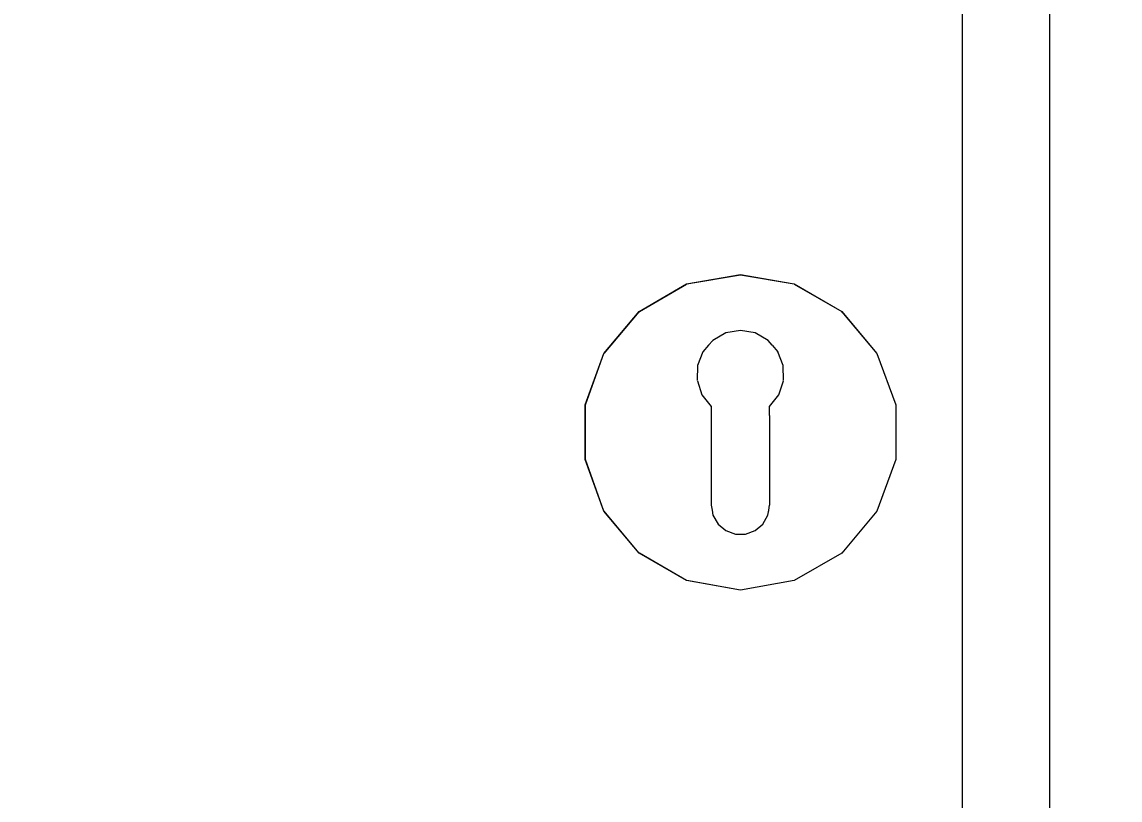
# Model space of a CAD drawing. Header units: millimetres. Extents: x -15634 to 67596, y -3027 to 55843.
# Drawn here: x 23143.4 to 23331.4, y 39132.7 to 39265.8 of the extents above; entities that cross this region are included whole.
import ezdxf

# ---------------------------------------------------------------- set-up
doc = ezdxf.new("R2010")
doc.units = ezdxf.units.MM
doc.header["$MEASUREMENT"] = 0
doc.set_wipeout_variables(frame=1)
doc.linetypes.add('Wipeout_Contour', pattern=[1000, 0, -1000])
doc.layers.add('Dimensioning - General', color=7, linetype='Continuous')
doc.layers.add('Structural - Bearing', color=7, linetype='Continuous')
for name, color, linetype, lineweight, true_color in [('Dimensioning - General_Pen_No__61', 7, 'Continuous', 20, 0x6a6a6a), ('Dimensioning - General_Pen_No__88', 7, 'Continuous', 20, 0xfd4435), ('Structural - Bearing_Pen_No__82', 7, 'Continuous', 20, 0xaaaaaa)]:
    doc.layers.add(name, color=color, linetype=linetype, lineweight=lineweight, true_color=true_color)
doc.styles.add('GENERATED_STYLE_6', font='calibril.ttf')
doc.dimstyles.new('GENERATED_STYLE__3', dxfattribs={"dimtxt": 195.999997, "dimasz": 106.4, "dimexe": 0.18, "dimexo": 0.0625, "dimgap": 0.09, "dimtad": 1, "dimdec": 0, "dimlfac": 0.1, "dimzin": 0, "dimdsep": 46, "dimtxsty": 'GENERATED_STYLE_6', "dimblk": 'ARROWHEAD_2', "dimblk1": 'ARROWHEAD_2', "dimblk2": 'ARROWHEAD_2', "dimcen": 0.09, "dimse1": 1, "dimse2": 1, "dimclrd": 256, "dimclre": 256, "dimclrt": 256, "dimadec": 0, "dimazin": 0, "dimtfac": 1, "dimtdec": 4, "dimtmove": 0, "dimatfit": 3, "dimfxl": 1, "dimtolj": 1, "dimtzin": 0, "dimarcsym": 0})

# ---------------------------------------------------------------- blocks, each defined once
blk = doc.blocks.new('*D61')
at = {"layer": 'Dimensioning - General_Pen_No__61', "color": 251, "linetype": 'Continuous', "lineweight": 20, "true_color": 0x6a6a6a, "transparency": 16777216}
for p, q in [((27454.43, 40936.02), (27594.43, 40855.19)), ((27629.43, 40895.6), (27419.43, 40895.6)), ((27524.43, 38195.6), (27524.43, 40895.6)), ((27454.43, 38236.02), (27594.43, 38155.19)), ((27629.43, 38195.6), (27419.43, 38195.6))]:
    blk.add_line(p, q, dxfattribs=at)
at = {"layer": 'Dimensioning - General_Pen_No__88', "color": 20, "lineweight": 20, "true_color": 0xfd4435, "transparency": 16777216, "char_height": 196, "attachment_point": 7, "rotation": 90, "style": 'GENERATED_STYLE_6'}
for s, insert in [('\\A1;{\\pql;\\fCalibri Light|b0|i0|c0|p34;20}', (27485.23, 40537.36)), ('\\A1;{\\pql;\\fCalibri Light|b0|i0|c0|p34;270}', (27485.23, 39307.27))]:
    blk.add_mtext(s, dxfattribs=dict(at, insert=insert))
blk = doc.blocks.new('ARROWHEAD_2')
at = {"color": 0, "linetype": 'Continuous', "lineweight": 0}
for p, q in [((-0.3781, -0.655), (0.3781, 0.655)), ((0, 0), (-1, 0))]:
    blk.add_line(p, q, dxfattribs=at)
blk = doc.blocks.new('*D109')
at = {"layer": 'Dimensioning - General_Pen_No__61', "color": 251, "linetype": 'Continuous', "lineweight": 20, "true_color": 0x6a6a6a, "transparency": 16777216}
for p, q in [((28004.43, 40936.02), (28144.43, 40855.19)), ((28179.43, 40895.6), (27969.43, 40895.6)), ((28074.43, 38195.6), (28074.43, 40895.6)), ((28004.43, 38236.02), (28144.43, 38155.19)), ((28179.43, 38195.6), (27969.43, 38195.6))]:
    blk.add_line(p, q, dxfattribs=at)
at = {"layer": 'Dimensioning - General_Pen_No__88', "color": 20, "lineweight": 20, "true_color": 0xfd4435, "transparency": 16777216, "char_height": 196, "attachment_point": 7, "rotation": 90, "style": 'GENERATED_STYLE_6'}
for s, insert in [('\\A1;{\\pql;\\fCalibri Light|b0|i0|c0|p34;20}', (28035.23, 40537.36)), ('\\A1;{\\pql;\\fCalibri Light|b0|i0|c0|p34;270}', (28035.23, 39307.27))]:
    blk.add_mtext(s, dxfattribs=dict(at, insert=insert))
blk = doc.blocks.new('*D133')
at = {"layer": 'Dimensioning - General_Pen_No__61', "color": 251, "linetype": 'Continuous', "lineweight": 20, "true_color": 0x6a6a6a, "transparency": 16777216}
for p, q in [((28554.43, 41136.02), (28694.43, 41055.19)), ((28729.43, 41095.6), (28519.43, 41095.6)), ((28624.43, 38195.6), (28624.43, 41095.6)), ((28554.43, 38236.02), (28694.43, 38155.19)), ((28729.43, 38195.6), (28519.43, 38195.6))]:
    blk.add_line(p, q, dxfattribs=at)
at = {"layer": 'Dimensioning - General_Pen_No__88', "color": 20, "lineweight": 20, "true_color": 0xfd4435, "transparency": 16777216, "insert": (28585.23, 39407.27), "char_height": 196, "attachment_point": 7, "rotation": 90, "style": 'GENERATED_STYLE_6'}
blk.add_mtext('\\A1;{\\pql;\\fCalibri Light|b0|i0|c0|p34;290}', dxfattribs=at)
blk = doc.blocks.new('*D157')
at = {"layer": 'Dimensioning - General_Pen_No__61', "color": 251, "linetype": 'Continuous', "lineweight": 20, "true_color": 0x6a6a6a, "transparency": 16777216}
for p, q in [((34964.93, 40936.02), (35104.93, 40855.19)), ((35139.93, 40895.6), (34929.93, 40895.6)), ((35034.93, 38195.6), (35034.93, 40895.6)), ((34964.93, 38236.02), (35104.93, 38155.19)), ((35139.93, 38195.6), (34929.93, 38195.6))]:
    blk.add_line(p, q, dxfattribs=at)
at = {"layer": 'Dimensioning - General_Pen_No__88', "color": 20, "lineweight": 20, "true_color": 0xfd4435, "transparency": 16777216, "char_height": 196, "attachment_point": 7, "rotation": 90, "style": 'GENERATED_STYLE_6'}
for s, insert in [('\\A1;{\\pql;\\fCalibri Light|b0|i0|c0|p34;20}', (34995.73, 40537.36)), ('\\A1;{\\pql;\\fCalibri Light|b0|i0|c0|p34;270}', (34995.73, 39307.27))]:
    blk.add_mtext(s, dxfattribs=dict(at, insert=insert))
blk = doc.blocks.new('*D205')
at = {"layer": 'Dimensioning - General_Pen_No__61', "color": 251, "linetype": 'Continuous', "lineweight": 20, "true_color": 0x6a6a6a, "transparency": 16777216}
for p, q in [((35514.93, 40936.02), (35654.93, 40855.19)), ((35689.93, 40895.6), (35479.93, 40895.6)), ((35584.93, 38195.6), (35584.93, 40895.6)), ((35514.93, 38236.02), (35654.93, 38155.19)), ((35689.93, 38195.6), (35479.93, 38195.6))]:
    blk.add_line(p, q, dxfattribs=at)
at = {"layer": 'Dimensioning - General_Pen_No__88', "color": 20, "lineweight": 20, "true_color": 0xfd4435, "transparency": 16777216, "char_height": 196, "attachment_point": 7, "rotation": 90, "style": 'GENERATED_STYLE_6'}
for s, insert in [('\\A1;{\\pql;\\fCalibri Light|b0|i0|c0|p34;20}', (35545.73, 40537.36)), ('\\A1;{\\pql;\\fCalibri Light|b0|i0|c0|p34;270}', (35545.73, 39307.27))]:
    blk.add_mtext(s, dxfattribs=dict(at, insert=insert))
blk = doc.blocks.new('*D229')
at = {"layer": 'Dimensioning - General_Pen_No__61', "color": 251, "linetype": 'Continuous', "lineweight": 20, "true_color": 0x6a6a6a, "transparency": 16777216}
for p, q in [((36064.93, 41136.02), (36204.93, 41055.19)), ((36239.93, 41095.6), (36029.93, 41095.6)), ((36134.93, 38195.6), (36134.93, 41095.6)), ((36064.93, 38236.02), (36204.93, 38155.19)), ((36239.93, 38195.6), (36029.93, 38195.6))]:
    blk.add_line(p, q, dxfattribs=at)
at = {"layer": 'Dimensioning - General_Pen_No__88', "color": 20, "lineweight": 20, "true_color": 0xfd4435, "transparency": 16777216, "insert": (36095.73, 39407.27), "char_height": 196, "attachment_point": 7, "rotation": 90, "style": 'GENERATED_STYLE_6'}
blk.add_mtext('\\A1;{\\pql;\\fCalibri Light|b0|i0|c0|p34;290}', dxfattribs=at)

msp = doc.modelspace()

# ---------------------------------------------------------------- wipeouts: each hides what was drawn before it
at = {"color": 254, "linetype": 'Wipeout_Contour', "lineweight": 0, "ltscale": 182939.686384}
msp.add_wipeout([(23319.37, 38295.6), (23331.37, 38295.6), (23331.37, 40382.6), (23319.37, 40370.6)], dxfattribs=at).dxf.layer = 'Structural - Bearing'
at = {"color": 254, "linetype": 'Wipeout_Contour', "lineweight": 0, "ltscale": 319123.000573}
msp.add_wipeout([(23259.95, 39209.39), (23260.93, 39210.53), (23257.17, 39220.88), (23249.08, 39216.21), (23259, 39204.39), (23258.98, 39204.44), (23259.04, 39207)], dxfattribs=at).dxf.layer = 'Structural - Bearing'
at = {"color": 254, "linetype": 'Wipeout_Contour', "lineweight": 0, "ltscale": 227816.088303}
msp.add_wipeout([(23257.17, 39170.33), (23261.51, 39182.27), (23261.37, 39183.1), (23261.37, 39189.65), (23249.08, 39175)], dxfattribs=at).dxf.layer = 'Structural - Bearing'

# ---------------------------------------------------------------- next in the draw order: wipeouts: each hides what was drawn before it
at = {"color": 254, "linetype": 'Wipeout_Contour', "lineweight": 0, "ltscale": 182875.776807}
msp.add_wipeout([(23304.37, 40355.6), (23304.37, 38295.6), (23319.37, 38295.6), (23319.37, 40355.6)], dxfattribs=at).dxf.layer = 'Structural - Bearing'
at = {"color": 254, "linetype": 'Wipeout_Contour', "lineweight": 0, "ltscale": 273499.902079}
msp.add_wipeout([(23259.79, 39202.02), (23259, 39204.39), (23249.08, 39216.21), (23243.07, 39209.05), (23261.37, 39198.49), (23261.37, 39200)], dxfattribs=at).dxf.layer = 'Structural - Bearing'
at = {"color": 254, "linetype": 'Wipeout_Contour', "lineweight": 0, "ltscale": 182260.953883}
msp.add_wipeout([(23261.37, 39189.65), (23261.37, 39192.72), (23243.07, 39182.15), (23249.08, 39175)], dxfattribs=at).dxf.layer = 'Structural - Bearing'

# ---------------------------------------------------------------- next in the draw order: linework, layer by layer
at = {"layer": 'Structural - Bearing_Pen_No__82', "color": 253, "linetype": 'Continuous', "lineweight": 20, "true_color": 0xaaaaaa}
for p, q in [((23319.37, 38295.6), (23319.37, 40370.6)), ((23304.37, 38295.6), (23304.37, 40355.6))]:
    msp.add_line(p, q, dxfattribs=at)

# ---------------------------------------------------------------- next in the draw order: wipeouts: each hides what was drawn before it
at = {"color": 254, "linetype": 'Wipeout_Contour', "lineweight": 0, "ltscale": 182375.618485}
msp.add_wipeout([(23249.01, 39216.29), (23249.08, 39216.21), (23257.17, 39220.88), (23257.13, 39220.98)], dxfattribs=at).dxf.layer = 'Structural - Bearing'
at = {"color": 254, "linetype": 'Wipeout_Contour', "lineweight": 0, "ltscale": 182311.415928}
msp.add_wipeout([(23261.37, 39196.49), (23261.37, 39198.49), (23243.07, 39209.05), (23239.88, 39200.28)], dxfattribs=at).dxf.layer = 'Structural - Bearing'
at = {"color": 254, "linetype": 'Wipeout_Contour', "lineweight": 0, "ltscale": 182274.688039}
msp.add_wipeout([(23261.37, 39192.72), (23261.37, 39194.72), (23239.88, 39190.93), (23243.07, 39182.15)], dxfattribs=at).dxf.layer = 'Structural - Bearing'

# ---------------------------------------------------------------- next in the draw order: wipeouts: each hides what was drawn before it
at = {"color": 254, "linetype": 'Wipeout_Contour', "lineweight": 0, "ltscale": 273574.195945}
msp.add_wipeout([(23261.62, 39211.33), (23263.85, 39212.59), (23266.37, 39213.03), (23266.37, 39222.5), (23257.17, 39220.88), (23260.93, 39210.53)], dxfattribs=at).dxf.layer = 'Structural - Bearing'
at = {"color": 254, "linetype": 'Wipeout_Contour', "lineweight": 0, "ltscale": 182340.828582}
msp.add_wipeout([(23242.98, 39209.1), (23243.07, 39209.05), (23249.08, 39216.21), (23249.01, 39216.29)], dxfattribs=at).dxf.layer = 'Structural - Bearing'
at = {"color": 254, "linetype": 'Wipeout_Contour', "lineweight": 0, "ltscale": 182291.497649}
msp.add_wipeout([(23261.37, 39194.72), (23261.37, 39196.49), (23239.88, 39200.28), (23239.88, 39190.93)], dxfattribs=at).dxf.layer = 'Structural - Bearing'
at = {"color": 254, "linetype": 'Wipeout_Contour', "lineweight": 0, "ltscale": 364507.797258}
msp.add_wipeout([(23261.67, 39181.39), (23261.51, 39182.27), (23257.17, 39170.33), (23266.37, 39168.7), (23266.37, 39178.18), (23265.5, 39178.18), (23263.87, 39178.77), (23262.54, 39179.89)], dxfattribs=at).dxf.layer = 'Structural - Bearing'

# ---------------------------------------------------------------- next in the draw order: wipeouts: each hides what was drawn before it
at = {"color": 254, "linetype": 'Wipeout_Contour', "lineweight": 0, "ltscale": 182404.137101}
msp.add_wipeout([(23257.13, 39220.98), (23257.17, 39220.88), (23266.37, 39222.5), (23266.37, 39222.6)], dxfattribs=at).dxf.layer = 'Structural - Bearing'
at = {"color": 254, "linetype": 'Wipeout_Contour', "lineweight": 0, "ltscale": 182303.96128}
msp.add_wipeout([(23239.78, 39200.29), (23239.88, 39200.28), (23243.07, 39209.05), (23242.98, 39209.1)], dxfattribs=at).dxf.layer = 'Structural - Bearing'
at = {"color": 254, "linetype": 'Wipeout_Contour', "lineweight": 0, "ltscale": 364535.503127}
msp.add_wipeout([(23267.24, 39178.18), (23266.37, 39178.18), (23266.37, 39168.7), (23275.57, 39170.33), (23271.22, 39182.27), (23271.07, 39181.39), (23270.2, 39179.89), (23268.87, 39178.77)], dxfattribs=at).dxf.layer = 'Structural - Bearing'
at = {"color": 254, "linetype": 'Wipeout_Contour', "lineweight": 0, "ltscale": 182217.482545}
msp.add_wipeout([(23257.13, 39170.23), (23257.17, 39170.33), (23249.08, 39175), (23249.01, 39174.92)], dxfattribs=at).dxf.layer = 'Structural - Bearing'

# ---------------------------------------------------------------- next in the draw order: linework, layer by layer
at = {"layer": 'Structural - Bearing_Pen_No__82', "color": 253, "linetype": 'Continuous', "lineweight": 20, "true_color": 0xaaaaaa}
for p, q in [((23249.01, 39216.29), (23257.13, 39220.98)), ((23242.98, 39209.1), (23249.01, 39216.29))]:
    msp.add_line(p, q, dxfattribs=at)

# ---------------------------------------------------------------- next in the draw order: wipeouts: each hides what was drawn before it
at = {"color": 254, "linetype": 'Wipeout_Contour', "lineweight": 0, "ltscale": 273597.177053}
msp.add_wipeout([(23268.89, 39212.59), (23271.11, 39211.33), (23271.8, 39210.53), (23275.57, 39220.88), (23266.37, 39222.5), (23266.37, 39213.03)], dxfattribs=at).dxf.layer = 'Structural - Bearing'
at = {"color": 254, "linetype": 'Wipeout_Contour', "lineweight": 0, "ltscale": 227859.461076}
msp.add_wipeout([(23283.66, 39175), (23271.37, 39189.65), (23271.37, 39183.1), (23271.22, 39182.27), (23275.57, 39170.33)], dxfattribs=at).dxf.layer = 'Structural - Bearing'
at = {"color": 254, "linetype": 'Wipeout_Contour', "lineweight": 0, "ltscale": 182223.448464}
msp.add_wipeout([(23249.01, 39174.92), (23249.08, 39175), (23243.07, 39182.15), (23242.98, 39182.1)], dxfattribs=at).dxf.layer = 'Structural - Bearing'
at = {"color": 254, "linetype": 'Wipeout_Contour', "lineweight": 0, "ltscale": 182224.327341}
msp.add_wipeout([(23266.37, 39168.6), (23266.37, 39168.7), (23257.17, 39170.33), (23257.13, 39170.23)], dxfattribs=at).dxf.layer = 'Structural - Bearing'

# ---------------------------------------------------------------- next in the draw order: linework, layer by layer
at = {"layer": 'Structural - Bearing_Pen_No__82', "color": 253, "linetype": 'Continuous', "lineweight": 20, "true_color": 0xaaaaaa}
msp.add_line((23257.13, 39170.23), (23249.01, 39174.92), dxfattribs=at)

# ---------------------------------------------------------------- next in the draw order: wipeouts: each hides what was drawn before it
at = {"color": 254, "linetype": 'Wipeout_Contour', "lineweight": 0, "ltscale": 182422.951719}
msp.add_wipeout([(23266.37, 39222.6), (23266.37, 39222.5), (23275.57, 39220.88), (23275.6, 39220.98)], dxfattribs=at).dxf.layer = 'Structural - Bearing'
at = {"color": 254, "linetype": 'Wipeout_Contour', "lineweight": 0, "ltscale": 182241.504484}
msp.add_wipeout([(23242.98, 39182.1), (23243.07, 39182.15), (23239.88, 39190.93), (23239.78, 39190.92)], dxfattribs=at).dxf.layer = 'Structural - Bearing'
at = {"color": 254, "linetype": 'Wipeout_Contour', "lineweight": 0, "ltscale": 182243.159982}
msp.add_wipeout([(23275.6, 39170.23), (23275.57, 39170.33), (23266.37, 39168.7), (23266.37, 39168.6)], dxfattribs=at).dxf.layer = 'Structural - Bearing'

# ---------------------------------------------------------------- next in the draw order: linework, layer by layer
at = {"layer": 'Structural - Bearing_Pen_No__82', "color": 253, "linetype": 'Continuous', "lineweight": 20, "true_color": 0xaaaaaa}
for p, q in [((23257.13, 39220.98), (23266.37, 39222.6)), ((23249.01, 39174.92), (23242.98, 39182.1)), ((23266.37, 39168.6), (23257.13, 39170.23))]:
    msp.add_line(p, q, dxfattribs=at)

# ---------------------------------------------------------------- next in the draw order: wipeouts: each hides what was drawn before it
at = {"color": 254, "linetype": 'Wipeout_Contour', "lineweight": 0, "ltscale": 319186.31774}
msp.add_wipeout([(23272.78, 39209.39), (23273.7, 39207), (23273.76, 39204.44), (23273.74, 39204.39), (23283.66, 39216.21), (23275.57, 39220.88), (23271.8, 39210.53)], dxfattribs=at).dxf.layer = 'Structural - Bearing'
at = {"color": 254, "linetype": 'Wipeout_Contour', "lineweight": 0, "ltscale": 182269.468283}
msp.add_wipeout([(23239.78, 39190.92), (23239.88, 39190.93), (23239.88, 39200.28), (23239.78, 39200.29)], dxfattribs=at).dxf.layer = 'Structural - Bearing'

# ---------------------------------------------------------------- next in the draw order: linework, layer by layer
at = {"layer": 'Structural - Bearing_Pen_No__82', "color": 253, "linetype": 'Continuous', "lineweight": 20, "true_color": 0xaaaaaa}
for p, q in [((23239.78, 39200.29), (23242.98, 39209.1)), ((23239.78, 39190.92), (23239.78, 39200.29)), ((23242.98, 39182.1), (23239.78, 39190.92))]:
    msp.add_line(p, q, dxfattribs=at)

# ---------------------------------------------------------------- next in the draw order: wipeouts: each hides what was drawn before it
at = {"color": 254, "linetype": 'Wipeout_Contour', "lineweight": 0, "ltscale": 182429.789053}
msp.add_wipeout([(23275.6, 39220.98), (23275.57, 39220.88), (23283.66, 39216.21), (23283.72, 39216.29)], dxfattribs=at).dxf.layer = 'Structural - Bearing'

# ---------------------------------------------------------------- next in the draw order: linework, layer by layer
at = {"layer": 'Structural - Bearing_Pen_No__82', "color": 253, "linetype": 'Continuous', "lineweight": 20, "true_color": 0xaaaaaa}
msp.add_line((23266.37, 39222.6), (23275.6, 39220.98), dxfattribs=at)

# ---------------------------------------------------------------- next in the draw order: wipeouts: each hides what was drawn before it
at = {"color": 254, "linetype": 'Wipeout_Contour', "lineweight": 0, "ltscale": 273566.907176}
msp.add_wipeout([(23272.95, 39202.02), (23271.37, 39200), (23271.37, 39198.49), (23289.66, 39209.05), (23283.66, 39216.21), (23273.74, 39204.39)], dxfattribs=at).dxf.layer = 'Structural - Bearing'

# ---------------------------------------------------------------- next in the draw order: wipeouts: each hides what was drawn before it
at = {"color": 254, "linetype": 'Wipeout_Contour', "lineweight": 0, "ltscale": 182423.829674}
msp.add_wipeout([(23283.72, 39216.29), (23283.66, 39216.21), (23289.66, 39209.05), (23289.75, 39209.1)], dxfattribs=at).dxf.layer = 'Structural - Bearing'

# ---------------------------------------------------------------- next in the draw order: linework, layer by layer
at = {"layer": 'Structural - Bearing_Pen_No__82', "color": 253, "linetype": 'Continuous', "lineweight": 20, "true_color": 0xaaaaaa}
msp.add_line((23275.6, 39220.98), (23283.72, 39216.29), dxfattribs=at)

# ---------------------------------------------------------------- next in the draw order: wipeouts: each hides what was drawn before it
at = {"color": 254, "linetype": 'Wipeout_Contour', "lineweight": 0, "ltscale": 182372.594968}
msp.add_wipeout([(23271.37, 39198.49), (23271.37, 39196.49), (23292.86, 39200.28), (23289.66, 39209.05)], dxfattribs=at).dxf.layer = 'Structural - Bearing'

# ---------------------------------------------------------------- next in the draw order: wipeouts: each hides what was drawn before it
at = {"color": 254, "linetype": 'Wipeout_Contour', "lineweight": 0, "ltscale": 182405.791141}
msp.add_wipeout([(23289.75, 39209.1), (23289.66, 39209.05), (23292.86, 39200.28), (23292.96, 39200.29)], dxfattribs=at).dxf.layer = 'Structural - Bearing'

# ---------------------------------------------------------------- next in the draw order: linework, layer by layer
at = {"layer": 'Structural - Bearing_Pen_No__82', "color": 253, "linetype": 'Continuous', "lineweight": 20, "true_color": 0xaaaaaa}
msp.add_line((23283.72, 39216.29), (23289.75, 39209.1), dxfattribs=at)

# ---------------------------------------------------------------- next in the draw order: wipeouts: each hides what was drawn before it
at = {"color": 254, "linetype": 'Wipeout_Contour', "lineweight": 0, "ltscale": 182355.79551}
msp.add_wipeout([(23271.37, 39196.49), (23271.37, 39194.72), (23292.86, 39190.93), (23292.86, 39200.28)], dxfattribs=at).dxf.layer = 'Structural - Bearing'

# ---------------------------------------------------------------- next in the draw order: wipeouts: each hides what was drawn before it
at = {"color": 254, "linetype": 'Wipeout_Contour', "lineweight": 0, "ltscale": 182335.88435}
msp.add_wipeout([(23271.37, 39194.72), (23271.37, 39192.72), (23289.66, 39182.15), (23292.86, 39190.93)], dxfattribs=at).dxf.layer = 'Structural - Bearing'

# ---------------------------------------------------------------- next in the draw order: wipeouts: each hides what was drawn before it
at = {"color": 254, "linetype": 'Wipeout_Contour', "lineweight": 0, "ltscale": 182377.847438}
msp.add_wipeout([(23292.96, 39200.29), (23292.86, 39200.28), (23292.86, 39190.93), (23292.96, 39190.92)], dxfattribs=at).dxf.layer = 'Structural - Bearing'
at = {"color": 254, "linetype": 'Wipeout_Contour', "lineweight": 0, "ltscale": 182312.946139}
msp.add_wipeout([(23271.37, 39192.72), (23271.37, 39189.65), (23283.66, 39175), (23289.66, 39182.15)], dxfattribs=at).dxf.layer = 'Structural - Bearing'

# ---------------------------------------------------------------- next in the draw order: linework, layer by layer
at = {"layer": 'Structural - Bearing_Pen_No__82', "color": 253, "linetype": 'Continuous', "lineweight": 20, "true_color": 0xaaaaaa}
msp.add_line((23289.75, 39209.1), (23292.96, 39200.29), dxfattribs=at)

# ---------------------------------------------------------------- next in the draw order: wipeouts: each hides what was drawn before it
at = {"color": 254, "linetype": 'Wipeout_Contour', "lineweight": 0, "ltscale": 1230728.570483811}
msp.add_wipeout([(23259.04, 39207), (23258.98, 39204.44), (23259.79, 39202.02), (23261.37, 39200), (23261.37, 39183.1), (23261.67, 39181.39), (23262.54, 39179.89), (23263.87, 39178.77), (23265.5, 39178.18), (23267.24, 39178.18), (23268.87, 39178.77), (23270.2, 39179.89), (23271.07, 39181.39), (23271.37, 39183.1), (23271.37, 39200), (23272.95, 39202.02), (23273.74, 39204.39), (23273.76, 39204.44), (23273.7, 39207), (23272.78, 39209.39), (23271.8, 39210.53), (23271.11, 39211.33), (23268.89, 39212.59), (23266.37, 39213.03), (23263.85, 39212.59), (23261.62, 39211.33), (23259.95, 39209.39)], dxfattribs=at).dxf.layer = 'Structural - Bearing'
at = {"color": 254, "linetype": 'Wipeout_Contour', "lineweight": 0, "ltscale": 182343.368178}
msp.add_wipeout([(23292.96, 39190.92), (23292.86, 39190.93), (23289.66, 39182.15), (23289.75, 39182.1)], dxfattribs=at).dxf.layer = 'Structural - Bearing'
at = {"color": 254, "linetype": 'Wipeout_Contour', "lineweight": 0, "ltscale": 182271.698687}
msp.add_wipeout([(23283.72, 39174.92), (23283.66, 39175), (23275.57, 39170.33), (23275.6, 39170.23)], dxfattribs=at).dxf.layer = 'Structural - Bearing'

# ---------------------------------------------------------------- next in the draw order: linework, layer by layer
at = {"layer": 'Structural - Bearing_Pen_No__82', "color": 253, "linetype": 'Continuous', "lineweight": 20, "true_color": 0xaaaaaa}
for p, q in [((23263.85, 39212.59), (23261.62, 39211.33)), ((23266.37, 39213.03), (23263.85, 39212.59)), ((23268.89, 39212.59), (23266.37, 39213.03)), ((23271.11, 39211.33), (23268.89, 39212.59)), ((23260.93, 39210.53), (23259.95, 39209.39)), ((23260.93, 39210.53), (23261.62, 39211.33)), ((23271.8, 39210.53), (23271.11, 39211.33)), ((23271.8, 39210.53), (23272.78, 39209.39)), ((23259.95, 39209.39), (23259.04, 39207)), ((23273.7, 39207), (23272.78, 39209.39)), ((23259.04, 39207), (23258.98, 39204.44)), ((23273.76, 39204.44), (23273.7, 39207)), ((23259, 39204.39), (23259.79, 39202.02)), ((23272.95, 39202.02), (23273.74, 39204.39)), ((23259.79, 39202.02), (23261.37, 39200)), ((23271.37, 39200), (23272.95, 39202.02)), ((23292.96, 39200.29), (23292.96, 39190.92)), ((23261.37, 39200), (23261.37, 39198.49)), ((23261.37, 39198.49), (23261.37, 39196.49)), ((23271.37, 39198.49), (23271.37, 39200)), ((23271.37, 39198.49), (23271.37, 39196.49)), ((23261.37, 39196.49), (23261.37, 39194.72)), ((23271.37, 39196.49), (23271.37, 39194.72)), ((23261.37, 39194.72), (23261.37, 39192.72)), ((23271.37, 39194.72), (23271.37, 39192.72)), ((23261.37, 39192.72), (23261.37, 39189.65)), ((23271.37, 39192.72), (23271.37, 39189.65)), ((23261.37, 39189.65), (23261.37, 39183.1)), ((23271.37, 39189.65), (23271.37, 39183.1)), ((23261.37, 39183.1), (23261.51, 39182.27)), ((23261.51, 39182.27), (23261.67, 39181.39)), ((23261.67, 39181.39), (23262.54, 39179.89)), ((23270.2, 39179.89), (23271.07, 39181.39)), ((23271.07, 39181.39), (23271.22, 39182.27)), ((23271.22, 39182.27), (23271.37, 39183.1)), ((23262.54, 39179.89), (23263.87, 39178.77)), ((23268.87, 39178.77), (23270.2, 39179.89)), ((23263.87, 39178.77), (23265.5, 39178.18)), ((23265.5, 39178.18), (23266.37, 39178.18)), ((23266.37, 39178.18), (23267.24, 39178.18)), ((23267.24, 39178.18), (23268.87, 39178.77)), ((23275.6, 39170.23), (23266.37, 39168.6))]:
    msp.add_line(p, q, dxfattribs=at)

# ---------------------------------------------------------------- next in the draw order: wipeouts: each hides what was drawn before it
at = {"color": 254, "linetype": 'Wipeout_Contour', "lineweight": 0, "ltscale": 182306.501374}
msp.add_wipeout([(23289.75, 39182.1), (23289.66, 39182.15), (23283.66, 39175), (23283.72, 39174.92)], dxfattribs=at).dxf.layer = 'Structural - Bearing'

# ---------------------------------------------------------------- next in the draw order: linework, layer by layer
at = {"layer": 'Structural - Bearing_Pen_No__82', "color": 253, "linetype": 'Continuous', "lineweight": 20, "true_color": 0xaaaaaa}
for p, q in [((23292.96, 39190.92), (23289.75, 39182.1)), ((23289.75, 39182.1), (23283.72, 39174.92)), ((23283.72, 39174.92), (23275.6, 39170.23))]:
    msp.add_line(p, q, dxfattribs=at)

# ---------------------------------------------------------------- next in the draw order: dimensions: what is measured, and where the dimension line sits
at = {"layer": 'Dimensioning - General', "color": 251, "linetype": 'Continuous', "lineweight": 20, "true_color": 0x6a6a6a}
for base, p1, p2, picture, middle in [((28624.43, 41095.6), (2113.03, 38195.6), (2139.38, 41095.6), '*D133', (28487.23, 39631.4)), ((36134.93, 41095.6), (9623.52, 38195.6), (9649.88, 41095.6), '*D229', (35997.73, 39631.4)), ((28074.43, 40895.6), (-261.28, 38195.6), (-233.47, 40895.6), '*D109', (27937.23, 39531.4)), ((27524.43, 40895.6), (236.13, 38195.6), (209.37, 40895.6), '*D61', (27387.23, 39531.4)), ((35584.93, 40895.6), (7249.21, 38195.6), (7277.03, 40895.6), '*D205', (35447.73, 39531.4)), ((35034.93, 40895.6), (7746.63, 38195.6), (7719.86, 40895.6), '*D157', (34897.73, 39531.4))]:
    dim = msp.add_linear_dim(base=base, p1=p1, p2=p2, angle=90, dimstyle='GENERATED_STYLE__3', dxfattribs=at)
    dim.commit()
    dim.dimension.update_dxf_attribs({"geometry": picture, "text_midpoint": middle, "dimtype": 160, "text_rotation": 90})

doc.saveas('drawing.dxf')
